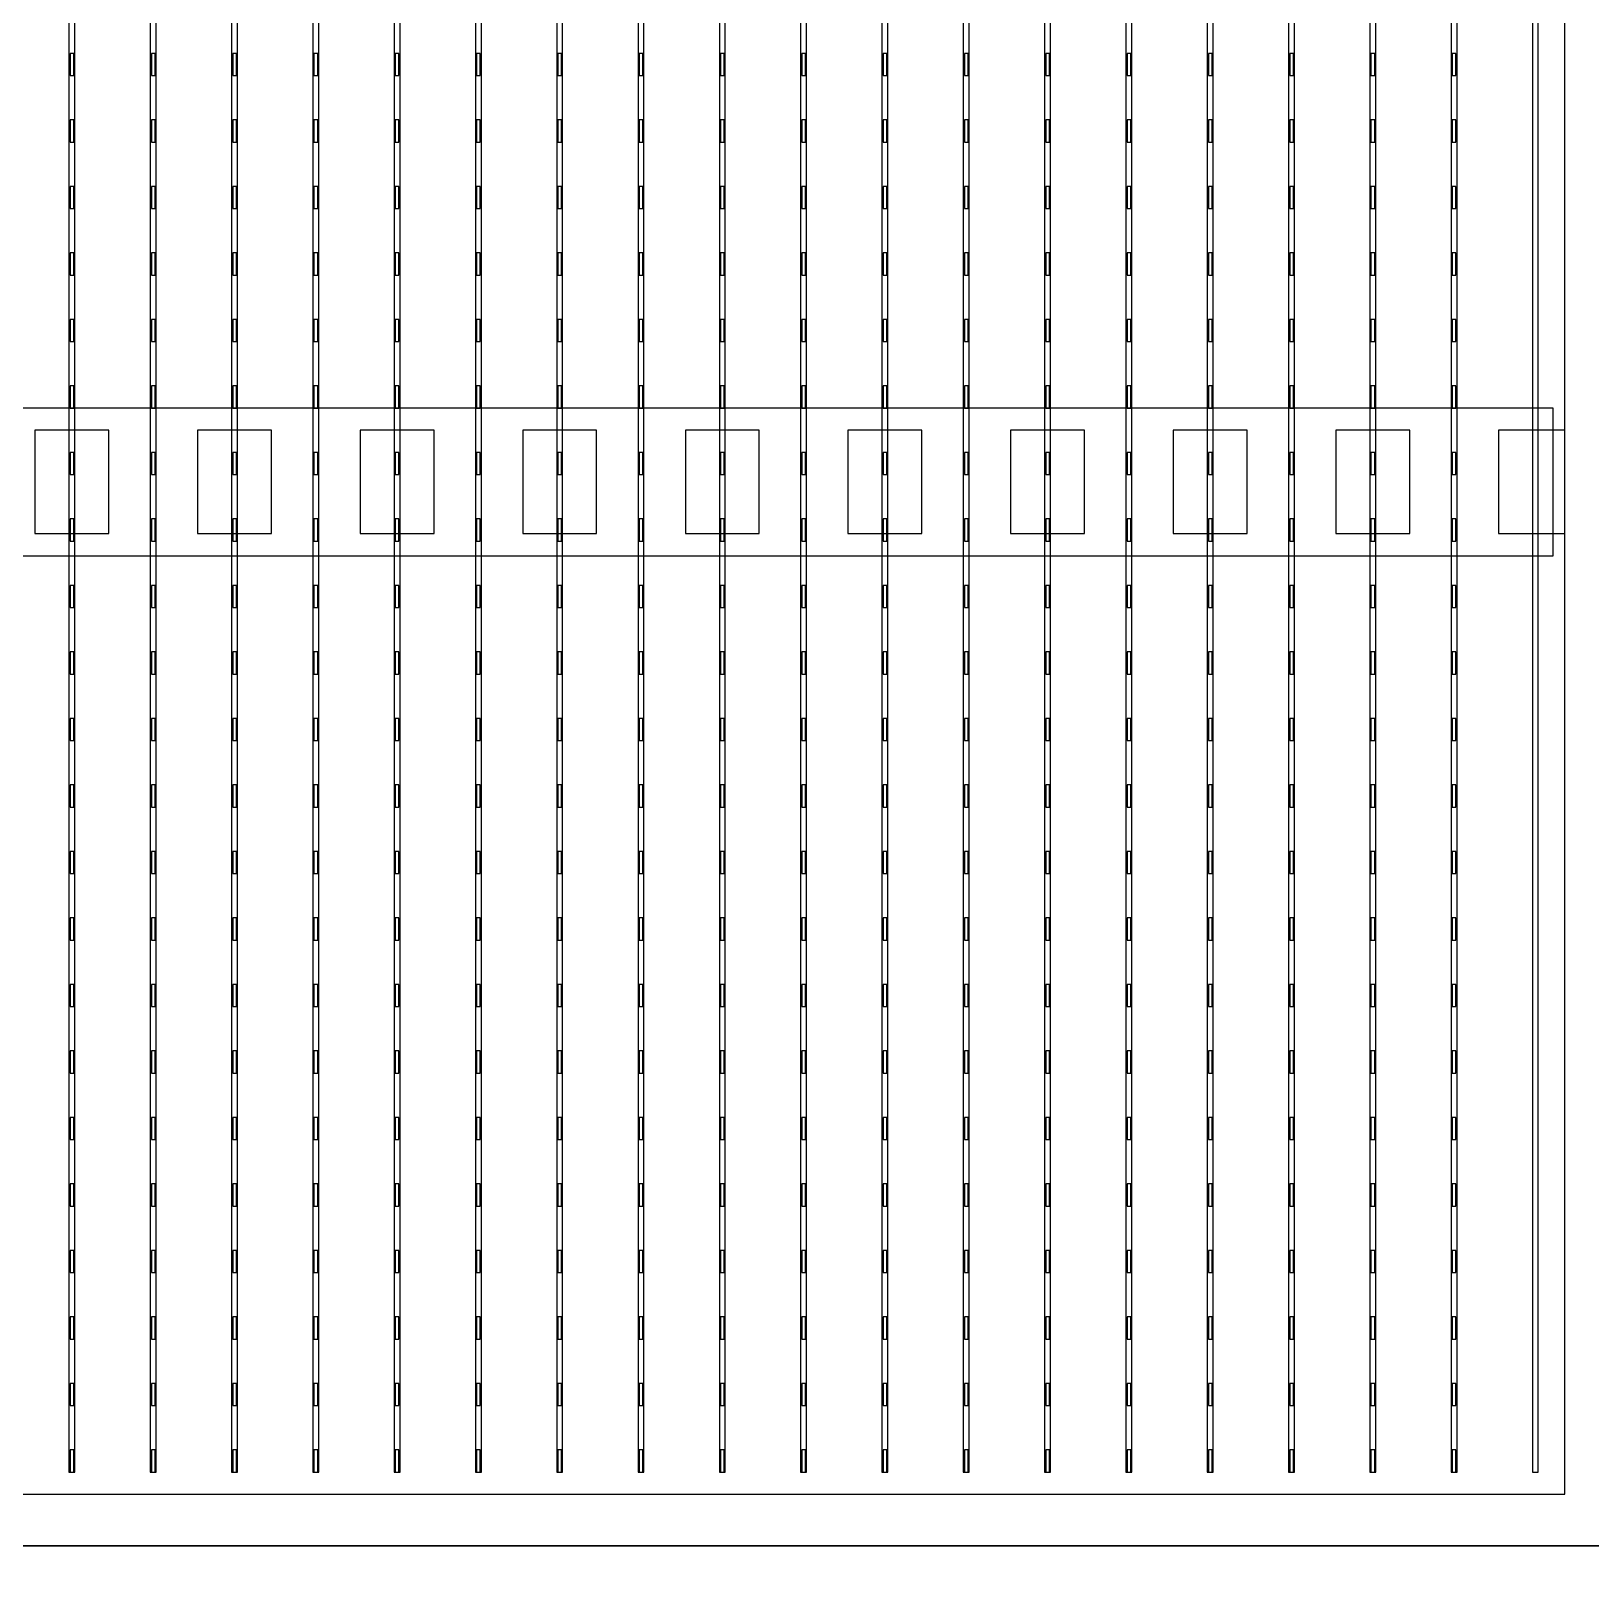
# Model space of a CAD drawing. Header units: millimetres. Extents: x -18 to 142, y -7 to 153.
# Drawn here: x 9.64 to 20.2, y 82.92 to 93.35 of the extents above; entities that cross this region are included whole.
import ezdxf

# ---------------------------------------------------------------- set-up
doc = ezdxf.new("R2010")
doc.units = ezdxf.units.MM
for name, color, linetype in [('BUSBARS', 3, 'Continuous'), ('CELLS', 5, 'Continuous'), ('CONTACT_PADS', 2, 'Continuous'), ('DICING', 4, 'Continuous'), ('FINGERS', 1, 'Continuous'), ('INSULATION', 2, 'Continuous')]:
    doc.layers.add(name, color=color, linetype=linetype)

msp = doc.modelspace()

# ---------------------------------------------------------------- linework, layer by layer
at = {"layer": 'BUSBARS'}
msp.add_lwpolyline([(19.94, 89.8), (19.94, 90.8), (-0.1, 90.8), (-0.1, 89.8), (19.94, 89.8)], close=True, dxfattribs=at)
at = {"layer": 'CELLS'}
for points in [[(20.37, 83.1), (20.37, 104), (-0.53, 104), (-0.53, 83.1), (20.37, 83.1)], [(20.37, 62.2), (20.37, 83.1), (-0.53, 83.1), (-0.53, 62.2), (20.37, 62.2)]]:
    msp.add_lwpolyline(points, close=True, dxfattribs=at)
at = {"layer": 'CONTACT_PADS'}
for points in [[(9.933, 93.05), (9.933, 93.2), (9.908, 93.2), (9.908, 93.05), (9.933, 93.05)], [(10.483, 93.05), (10.483, 93.2), (10.458, 93.2), (10.458, 93.05), (10.483, 93.05)], [(11.033, 93.05), (11.033, 93.2), (11.008, 93.2), (11.008, 93.05), (11.033, 93.05)], [(11.583, 93.05), (11.583, 93.2), (11.558, 93.2), (11.558, 93.05), (11.583, 93.05)], [(12.133, 93.05), (12.133, 93.2), (12.108, 93.2), (12.108, 93.05), (12.133, 93.05)], [(12.683, 93.05), (12.683, 93.2), (12.658, 93.2), (12.658, 93.05), (12.683, 93.05)], [(13.233, 93.05), (13.233, 93.2), (13.208, 93.2), (13.208, 93.05), (13.233, 93.05)], [(13.783, 93.05), (13.783, 93.2), (13.758, 93.2), (13.758, 93.05), (13.783, 93.05)], [(14.333, 93.05), (14.333, 93.2), (14.308, 93.2), (14.308, 93.05), (14.333, 93.05)], [(14.883, 93.05), (14.883, 93.2), (14.858, 93.2), (14.858, 93.05), (14.883, 93.05)], [(15.433, 93.05), (15.433, 93.2), (15.408, 93.2), (15.408, 93.05), (15.433, 93.05)], [(15.983, 93.05), (15.983, 93.2), (15.958, 93.2), (15.958, 93.05), (15.983, 93.05)], [(16.533, 93.05), (16.533, 93.2), (16.508, 93.2), (16.508, 93.05), (16.533, 93.05)], [(17.083, 93.05), (17.083, 93.2), (17.058, 93.2), (17.058, 93.05), (17.083, 93.05)], [(17.633, 93.05), (17.633, 93.2), (17.608, 93.2), (17.608, 93.05), (17.633, 93.05)], [(18.183, 93.05), (18.183, 93.2), (18.158, 93.2), (18.158, 93.05), (18.183, 93.05)], [(18.733, 93.05), (18.733, 93.2), (18.708, 93.2), (18.708, 93.05), (18.733, 93.05)], [(19.283, 93.05), (19.283, 93.2), (19.258, 93.2), (19.258, 93.05), (19.283, 93.05)], [(9.933, 92.6), (9.933, 92.75), (9.908, 92.75), (9.908, 92.6), (9.933, 92.6)], [(10.483, 92.6), (10.483, 92.75), (10.458, 92.75), (10.458, 92.6), (10.483, 92.6)], [(11.033, 92.6), (11.033, 92.75), (11.008, 92.75), (11.008, 92.6), (11.033, 92.6)], [(11.583, 92.6), (11.583, 92.75), (11.558, 92.75), (11.558, 92.6), (11.583, 92.6)], [(12.133, 92.6), (12.133, 92.75), (12.108, 92.75), (12.108, 92.6), (12.133, 92.6)], [(12.683, 92.6), (12.683, 92.75), (12.658, 92.75), (12.658, 92.6), (12.683, 92.6)], [(13.233, 92.6), (13.233, 92.75), (13.208, 92.75), (13.208, 92.6), (13.233, 92.6)], [(13.783, 92.6), (13.783, 92.75), (13.758, 92.75), (13.758, 92.6), (13.783, 92.6)], [(14.333, 92.6), (14.333, 92.75), (14.308, 92.75), (14.308, 92.6), (14.333, 92.6)], [(14.883, 92.6), (14.883, 92.75), (14.858, 92.75), (14.858, 92.6), (14.883, 92.6)], [(15.433, 92.6), (15.433, 92.75), (15.408, 92.75), (15.408, 92.6), (15.433, 92.6)], [(15.983, 92.6), (15.983, 92.75), (15.958, 92.75), (15.958, 92.6), (15.983, 92.6)], [(16.533, 92.6), (16.533, 92.75), (16.508, 92.75), (16.508, 92.6), (16.533, 92.6)], [(17.083, 92.6), (17.083, 92.75), (17.058, 92.75), (17.058, 92.6), (17.083, 92.6)], [(17.633, 92.6), (17.633, 92.75), (17.608, 92.75), (17.608, 92.6), (17.633, 92.6)], [(18.183, 92.6), (18.183, 92.75), (18.158, 92.75), (18.158, 92.6), (18.183, 92.6)], [(18.733, 92.6), (18.733, 92.75), (18.708, 92.75), (18.708, 92.6), (18.733, 92.6)], [(19.283, 92.6), (19.283, 92.75), (19.258, 92.75), (19.258, 92.6), (19.283, 92.6)], [(9.933, 92.15), (9.933, 92.3), (9.908, 92.3), (9.908, 92.15), (9.933, 92.15)], [(10.483, 92.15), (10.483, 92.3), (10.458, 92.3), (10.458, 92.15), (10.483, 92.15)], [(11.033, 92.15), (11.033, 92.3), (11.008, 92.3), (11.008, 92.15), (11.033, 92.15)], [(11.583, 92.15), (11.583, 92.3), (11.558, 92.3), (11.558, 92.15), (11.583, 92.15)], [(12.133, 92.15), (12.133, 92.3), (12.108, 92.3), (12.108, 92.15), (12.133, 92.15)], [(12.683, 92.15), (12.683, 92.3), (12.658, 92.3), (12.658, 92.15), (12.683, 92.15)], [(13.233, 92.15), (13.233, 92.3), (13.208, 92.3), (13.208, 92.15), (13.233, 92.15)], [(13.783, 92.15), (13.783, 92.3), (13.758, 92.3), (13.758, 92.15), (13.783, 92.15)], [(14.333, 92.15), (14.333, 92.3), (14.308, 92.3), (14.308, 92.15), (14.333, 92.15)], [(14.883, 92.15), (14.883, 92.3), (14.858, 92.3), (14.858, 92.15), (14.883, 92.15)], [(15.433, 92.15), (15.433, 92.3), (15.408, 92.3), (15.408, 92.15), (15.433, 92.15)], [(15.983, 92.15), (15.983, 92.3), (15.958, 92.3), (15.958, 92.15), (15.983, 92.15)], [(16.533, 92.15), (16.533, 92.3), (16.508, 92.3), (16.508, 92.15), (16.533, 92.15)], [(17.083, 92.15), (17.083, 92.3), (17.058, 92.3), (17.058, 92.15), (17.083, 92.15)], [(17.633, 92.15), (17.633, 92.3), (17.608, 92.3), (17.608, 92.15), (17.633, 92.15)], [(18.183, 92.15), (18.183, 92.3), (18.158, 92.3), (18.158, 92.15), (18.183, 92.15)], [(18.733, 92.15), (18.733, 92.3), (18.708, 92.3), (18.708, 92.15), (18.733, 92.15)], [(19.283, 92.15), (19.283, 92.3), (19.258, 92.3), (19.258, 92.15), (19.283, 92.15)], [(9.933, 91.7), (9.933, 91.85), (9.908, 91.85), (9.908, 91.7), (9.933, 91.7)], [(10.483, 91.7), (10.483, 91.85), (10.458, 91.85), (10.458, 91.7), (10.483, 91.7)], [(11.033, 91.7), (11.033, 91.85), (11.008, 91.85), (11.008, 91.7), (11.033, 91.7)], [(11.583, 91.7), (11.583, 91.85), (11.558, 91.85), (11.558, 91.7), (11.583, 91.7)], [(12.133, 91.7), (12.133, 91.85), (12.108, 91.85), (12.108, 91.7), (12.133, 91.7)], [(12.683, 91.7), (12.683, 91.85), (12.658, 91.85), (12.658, 91.7), (12.683, 91.7)], [(13.233, 91.7), (13.233, 91.85), (13.208, 91.85), (13.208, 91.7), (13.233, 91.7)], [(13.783, 91.7), (13.783, 91.85), (13.758, 91.85), (13.758, 91.7), (13.783, 91.7)], [(14.333, 91.7), (14.333, 91.85), (14.308, 91.85), (14.308, 91.7), (14.333, 91.7)], [(14.883, 91.7), (14.883, 91.85), (14.858, 91.85), (14.858, 91.7), (14.883, 91.7)], [(15.433, 91.7), (15.433, 91.85), (15.408, 91.85), (15.408, 91.7), (15.433, 91.7)], [(15.983, 91.7), (15.983, 91.85), (15.958, 91.85), (15.958, 91.7), (15.983, 91.7)], [(16.533, 91.7), (16.533, 91.85), (16.508, 91.85), (16.508, 91.7), (16.533, 91.7)], [(17.083, 91.7), (17.083, 91.85), (17.058, 91.85), (17.058, 91.7), (17.083, 91.7)], [(17.633, 91.7), (17.633, 91.85), (17.608, 91.85), (17.608, 91.7), (17.633, 91.7)], [(18.183, 91.7), (18.183, 91.85), (18.158, 91.85), (18.158, 91.7), (18.183, 91.7)], [(18.733, 91.7), (18.733, 91.85), (18.708, 91.85), (18.708, 91.7), (18.733, 91.7)], [(19.283, 91.7), (19.283, 91.85), (19.258, 91.85), (19.258, 91.7), (19.283, 91.7)], [(9.933, 91.25), (9.933, 91.4), (9.908, 91.4), (9.908, 91.25), (9.933, 91.25)], [(10.483, 91.25), (10.483, 91.4), (10.458, 91.4), (10.458, 91.25), (10.483, 91.25)], [(11.033, 91.25), (11.033, 91.4), (11.008, 91.4), (11.008, 91.25), (11.033, 91.25)], [(11.583, 91.25), (11.583, 91.4), (11.558, 91.4), (11.558, 91.25), (11.583, 91.25)], [(12.133, 91.25), (12.133, 91.4), (12.108, 91.4), (12.108, 91.25), (12.133, 91.25)], [(12.683, 91.25), (12.683, 91.4), (12.658, 91.4), (12.658, 91.25), (12.683, 91.25)], [(13.233, 91.25), (13.233, 91.4), (13.208, 91.4), (13.208, 91.25), (13.233, 91.25)], [(13.783, 91.25), (13.783, 91.4), (13.758, 91.4), (13.758, 91.25), (13.783, 91.25)], [(14.333, 91.25), (14.333, 91.4), (14.308, 91.4), (14.308, 91.25), (14.333, 91.25)], [(14.883, 91.25), (14.883, 91.4), (14.858, 91.4), (14.858, 91.25), (14.883, 91.25)], [(15.433, 91.25), (15.433, 91.4), (15.408, 91.4), (15.408, 91.25), (15.433, 91.25)], [(15.983, 91.25), (15.983, 91.4), (15.958, 91.4), (15.958, 91.25), (15.983, 91.25)], [(16.533, 91.25), (16.533, 91.4), (16.508, 91.4), (16.508, 91.25), (16.533, 91.25)], [(17.083, 91.25), (17.083, 91.4), (17.058, 91.4), (17.058, 91.25), (17.083, 91.25)], [(17.633, 91.25), (17.633, 91.4), (17.608, 91.4), (17.608, 91.25), (17.633, 91.25)], [(18.183, 91.25), (18.183, 91.4), (18.158, 91.4), (18.158, 91.25), (18.183, 91.25)], [(18.733, 91.25), (18.733, 91.4), (18.708, 91.4), (18.708, 91.25), (18.733, 91.25)], [(19.283, 91.25), (19.283, 91.4), (19.258, 91.4), (19.258, 91.25), (19.283, 91.25)], [(9.933, 90.8), (9.933, 90.95), (9.908, 90.95), (9.908, 90.8), (9.933, 90.8)], [(10.483, 90.8), (10.483, 90.95), (10.458, 90.95), (10.458, 90.8), (10.483, 90.8)], [(11.033, 90.8), (11.033, 90.95), (11.008, 90.95), (11.008, 90.8), (11.033, 90.8)], [(11.583, 90.8), (11.583, 90.95), (11.558, 90.95), (11.558, 90.8), (11.583, 90.8)], [(12.133, 90.8), (12.133, 90.95), (12.108, 90.95), (12.108, 90.8), (12.133, 90.8)], [(12.683, 90.8), (12.683, 90.95), (12.658, 90.95), (12.658, 90.8), (12.683, 90.8)], [(13.233, 90.8), (13.233, 90.95), (13.208, 90.95), (13.208, 90.8), (13.233, 90.8)], [(13.783, 90.8), (13.783, 90.95), (13.758, 90.95), (13.758, 90.8), (13.783, 90.8)], [(14.333, 90.8), (14.333, 90.95), (14.308, 90.95), (14.308, 90.8), (14.333, 90.8)], [(14.883, 90.8), (14.883, 90.95), (14.858, 90.95), (14.858, 90.8), (14.883, 90.8)], [(15.433, 90.8), (15.433, 90.95), (15.408, 90.95), (15.408, 90.8), (15.433, 90.8)], [(15.983, 90.8), (15.983, 90.95), (15.958, 90.95), (15.958, 90.8), (15.983, 90.8)], [(16.533, 90.8), (16.533, 90.95), (16.508, 90.95), (16.508, 90.8), (16.533, 90.8)], [(17.083, 90.8), (17.083, 90.95), (17.058, 90.95), (17.058, 90.8), (17.083, 90.8)], [(17.633, 90.8), (17.633, 90.95), (17.608, 90.95), (17.608, 90.8), (17.633, 90.8)], [(18.183, 90.8), (18.183, 90.95), (18.158, 90.95), (18.158, 90.8), (18.183, 90.8)], [(18.733, 90.8), (18.733, 90.95), (18.708, 90.95), (18.708, 90.8), (18.733, 90.8)], [(19.283, 90.8), (19.283, 90.95), (19.258, 90.95), (19.258, 90.8), (19.283, 90.8)], [(9.933, 90.35), (9.933, 90.5), (9.908, 90.5), (9.908, 90.35), (9.933, 90.35)], [(10.483, 90.35), (10.483, 90.5), (10.458, 90.5), (10.458, 90.35), (10.483, 90.35)], [(11.033, 90.35), (11.033, 90.5), (11.008, 90.5), (11.008, 90.35), (11.033, 90.35)], [(11.583, 90.35), (11.583, 90.5), (11.558, 90.5), (11.558, 90.35), (11.583, 90.35)], [(12.133, 90.35), (12.133, 90.5), (12.108, 90.5), (12.108, 90.35), (12.133, 90.35)], [(12.683, 90.35), (12.683, 90.5), (12.658, 90.5), (12.658, 90.35), (12.683, 90.35)], [(13.233, 90.35), (13.233, 90.5), (13.208, 90.5), (13.208, 90.35), (13.233, 90.35)], [(13.783, 90.35), (13.783, 90.5), (13.758, 90.5), (13.758, 90.35), (13.783, 90.35)], [(14.333, 90.35), (14.333, 90.5), (14.308, 90.5), (14.308, 90.35), (14.333, 90.35)], [(14.883, 90.35), (14.883, 90.5), (14.858, 90.5), (14.858, 90.35), (14.883, 90.35)], [(15.433, 90.35), (15.433, 90.5), (15.408, 90.5), (15.408, 90.35), (15.433, 90.35)], [(15.983, 90.35), (15.983, 90.5), (15.958, 90.5), (15.958, 90.35), (15.983, 90.35)], [(16.533, 90.35), (16.533, 90.5), (16.508, 90.5), (16.508, 90.35), (16.533, 90.35)], [(17.083, 90.35), (17.083, 90.5), (17.058, 90.5), (17.058, 90.35), (17.083, 90.35)], [(17.633, 90.35), (17.633, 90.5), (17.608, 90.5), (17.608, 90.35), (17.633, 90.35)], [(18.183, 90.35), (18.183, 90.5), (18.158, 90.5), (18.158, 90.35), (18.183, 90.35)], [(18.733, 90.35), (18.733, 90.5), (18.708, 90.5), (18.708, 90.35), (18.733, 90.35)], [(19.283, 90.35), (19.283, 90.5), (19.258, 90.5), (19.258, 90.35), (19.283, 90.35)], [(9.933, 89.9), (9.933, 90.05), (9.908, 90.05), (9.908, 89.9), (9.933, 89.9)], [(10.483, 89.9), (10.483, 90.05), (10.458, 90.05), (10.458, 89.9), (10.483, 89.9)], [(11.033, 89.9), (11.033, 90.05), (11.008, 90.05), (11.008, 89.9), (11.033, 89.9)], [(11.583, 89.9), (11.583, 90.05), (11.558, 90.05), (11.558, 89.9), (11.583, 89.9)], [(12.133, 89.9), (12.133, 90.05), (12.108, 90.05), (12.108, 89.9), (12.133, 89.9)], [(12.683, 89.9), (12.683, 90.05), (12.658, 90.05), (12.658, 89.9), (12.683, 89.9)], [(13.233, 89.9), (13.233, 90.05), (13.208, 90.05), (13.208, 89.9), (13.233, 89.9)], [(13.783, 89.9), (13.783, 90.05), (13.758, 90.05), (13.758, 89.9), (13.783, 89.9)], [(14.333, 89.9), (14.333, 90.05), (14.308, 90.05), (14.308, 89.9), (14.333, 89.9)], [(14.883, 89.9), (14.883, 90.05), (14.858, 90.05), (14.858, 89.9), (14.883, 89.9)], [(15.433, 89.9), (15.433, 90.05), (15.408, 90.05), (15.408, 89.9), (15.433, 89.9)], [(15.983, 89.9), (15.983, 90.05), (15.958, 90.05), (15.958, 89.9), (15.983, 89.9)], [(16.533, 89.9), (16.533, 90.05), (16.508, 90.05), (16.508, 89.9), (16.533, 89.9)], [(17.083, 89.9), (17.083, 90.05), (17.058, 90.05), (17.058, 89.9), (17.083, 89.9)], [(17.633, 89.9), (17.633, 90.05), (17.608, 90.05), (17.608, 89.9), (17.633, 89.9)], [(18.183, 89.9), (18.183, 90.05), (18.158, 90.05), (18.158, 89.9), (18.183, 89.9)], [(18.733, 89.9), (18.733, 90.05), (18.708, 90.05), (18.708, 89.9), (18.733, 89.9)], [(19.283, 89.9), (19.283, 90.05), (19.258, 90.05), (19.258, 89.9), (19.283, 89.9)], [(9.933, 89.45), (9.933, 89.6), (9.908, 89.6), (9.908, 89.45), (9.933, 89.45)], [(10.483, 89.45), (10.483, 89.6), (10.458, 89.6), (10.458, 89.45), (10.483, 89.45)], [(11.033, 89.45), (11.033, 89.6), (11.008, 89.6), (11.008, 89.45), (11.033, 89.45)], [(11.583, 89.45), (11.583, 89.6), (11.558, 89.6), (11.558, 89.45), (11.583, 89.45)], [(12.133, 89.45), (12.133, 89.6), (12.108, 89.6), (12.108, 89.45), (12.133, 89.45)], [(12.683, 89.45), (12.683, 89.6), (12.658, 89.6), (12.658, 89.45), (12.683, 89.45)], [(13.233, 89.45), (13.233, 89.6), (13.208, 89.6), (13.208, 89.45), (13.233, 89.45)], [(13.783, 89.45), (13.783, 89.6), (13.758, 89.6), (13.758, 89.45), (13.783, 89.45)], [(14.333, 89.45), (14.333, 89.6), (14.308, 89.6), (14.308, 89.45), (14.333, 89.45)], [(14.883, 89.45), (14.883, 89.6), (14.858, 89.6), (14.858, 89.45), (14.883, 89.45)], [(15.433, 89.45), (15.433, 89.6), (15.408, 89.6), (15.408, 89.45), (15.433, 89.45)], [(15.983, 89.45), (15.983, 89.6), (15.958, 89.6), (15.958, 89.45), (15.983, 89.45)], [(16.533, 89.45), (16.533, 89.6), (16.508, 89.6), (16.508, 89.45), (16.533, 89.45)], [(17.083, 89.45), (17.083, 89.6), (17.058, 89.6), (17.058, 89.45), (17.083, 89.45)], [(17.633, 89.45), (17.633, 89.6), (17.608, 89.6), (17.608, 89.45), (17.633, 89.45)], [(18.183, 89.45), (18.183, 89.6), (18.158, 89.6), (18.158, 89.45), (18.183, 89.45)], [(18.733, 89.45), (18.733, 89.6), (18.708, 89.6), (18.708, 89.45), (18.733, 89.45)], [(19.283, 89.45), (19.283, 89.6), (19.258, 89.6), (19.258, 89.45), (19.283, 89.45)], [(9.933, 89), (9.933, 89.15), (9.908, 89.15), (9.908, 89), (9.933, 89)], [(10.483, 89), (10.483, 89.15), (10.458, 89.15), (10.458, 89), (10.483, 89)], [(11.033, 89), (11.033, 89.15), (11.008, 89.15), (11.008, 89), (11.033, 89)], [(11.583, 89), (11.583, 89.15), (11.558, 89.15), (11.558, 89), (11.583, 89)], [(12.133, 89), (12.133, 89.15), (12.108, 89.15), (12.108, 89), (12.133, 89)], [(12.683, 89), (12.683, 89.15), (12.658, 89.15), (12.658, 89), (12.683, 89)], [(13.233, 89), (13.233, 89.15), (13.208, 89.15), (13.208, 89), (13.233, 89)], [(13.783, 89), (13.783, 89.15), (13.758, 89.15), (13.758, 89), (13.783, 89)], [(14.333, 89), (14.333, 89.15), (14.308, 89.15), (14.308, 89), (14.333, 89)], [(14.883, 89), (14.883, 89.15), (14.858, 89.15), (14.858, 89), (14.883, 89)], [(15.433, 89), (15.433, 89.15), (15.408, 89.15), (15.408, 89), (15.433, 89)], [(15.983, 89), (15.983, 89.15), (15.958, 89.15), (15.958, 89), (15.983, 89)], [(16.533, 89), (16.533, 89.15), (16.508, 89.15), (16.508, 89), (16.533, 89)], [(17.083, 89), (17.083, 89.15), (17.058, 89.15), (17.058, 89), (17.083, 89)], [(17.633, 89), (17.633, 89.15), (17.608, 89.15), (17.608, 89), (17.633, 89)], [(18.183, 89), (18.183, 89.15), (18.158, 89.15), (18.158, 89), (18.183, 89)], [(18.733, 89), (18.733, 89.15), (18.708, 89.15), (18.708, 89), (18.733, 89)], [(19.283, 89), (19.283, 89.15), (19.258, 89.15), (19.258, 89), (19.283, 89)], [(9.933, 88.55), (9.933, 88.7), (9.908, 88.7), (9.908, 88.55), (9.933, 88.55)], [(10.483, 88.55), (10.483, 88.7), (10.458, 88.7), (10.458, 88.55), (10.483, 88.55)], [(11.033, 88.55), (11.033, 88.7), (11.008, 88.7), (11.008, 88.55), (11.033, 88.55)], [(11.583, 88.55), (11.583, 88.7), (11.558, 88.7), (11.558, 88.55), (11.583, 88.55)], [(12.133, 88.55), (12.133, 88.7), (12.108, 88.7), (12.108, 88.55), (12.133, 88.55)], [(12.683, 88.55), (12.683, 88.7), (12.658, 88.7), (12.658, 88.55), (12.683, 88.55)], [(13.233, 88.55), (13.233, 88.7), (13.208, 88.7), (13.208, 88.55), (13.233, 88.55)], [(13.783, 88.55), (13.783, 88.7), (13.758, 88.7), (13.758, 88.55), (13.783, 88.55)], [(14.333, 88.55), (14.333, 88.7), (14.308, 88.7), (14.308, 88.55), (14.333, 88.55)], [(14.883, 88.55), (14.883, 88.7), (14.858, 88.7), (14.858, 88.55), (14.883, 88.55)], [(15.433, 88.55), (15.433, 88.7), (15.408, 88.7), (15.408, 88.55), (15.433, 88.55)], [(15.983, 88.55), (15.983, 88.7), (15.958, 88.7), (15.958, 88.55), (15.983, 88.55)], [(16.533, 88.55), (16.533, 88.7), (16.508, 88.7), (16.508, 88.55), (16.533, 88.55)], [(17.083, 88.55), (17.083, 88.7), (17.058, 88.7), (17.058, 88.55), (17.083, 88.55)], [(17.633, 88.55), (17.633, 88.7), (17.608, 88.7), (17.608, 88.55), (17.633, 88.55)], [(18.183, 88.55), (18.183, 88.7), (18.158, 88.7), (18.158, 88.55), (18.183, 88.55)], [(18.733, 88.55), (18.733, 88.7), (18.708, 88.7), (18.708, 88.55), (18.733, 88.55)], [(19.283, 88.55), (19.283, 88.7), (19.258, 88.7), (19.258, 88.55), (19.283, 88.55)], [(9.933, 88.1), (9.933, 88.25), (9.908, 88.25), (9.908, 88.1), (9.933, 88.1)], [(10.483, 88.1), (10.483, 88.25), (10.458, 88.25), (10.458, 88.1), (10.483, 88.1)], [(11.033, 88.1), (11.033, 88.25), (11.008, 88.25), (11.008, 88.1), (11.033, 88.1)], [(11.583, 88.1), (11.583, 88.25), (11.558, 88.25), (11.558, 88.1), (11.583, 88.1)], [(12.133, 88.1), (12.133, 88.25), (12.108, 88.25), (12.108, 88.1), (12.133, 88.1)], [(12.683, 88.1), (12.683, 88.25), (12.658, 88.25), (12.658, 88.1), (12.683, 88.1)], [(13.233, 88.1), (13.233, 88.25), (13.208, 88.25), (13.208, 88.1), (13.233, 88.1)], [(13.783, 88.1), (13.783, 88.25), (13.758, 88.25), (13.758, 88.1), (13.783, 88.1)], [(14.333, 88.1), (14.333, 88.25), (14.308, 88.25), (14.308, 88.1), (14.333, 88.1)], [(14.883, 88.1), (14.883, 88.25), (14.858, 88.25), (14.858, 88.1), (14.883, 88.1)], [(15.433, 88.1), (15.433, 88.25), (15.408, 88.25), (15.408, 88.1), (15.433, 88.1)], [(15.983, 88.1), (15.983, 88.25), (15.958, 88.25), (15.958, 88.1), (15.983, 88.1)], [(16.533, 88.1), (16.533, 88.25), (16.508, 88.25), (16.508, 88.1), (16.533, 88.1)], [(17.083, 88.1), (17.083, 88.25), (17.058, 88.25), (17.058, 88.1), (17.083, 88.1)], [(17.633, 88.1), (17.633, 88.25), (17.608, 88.25), (17.608, 88.1), (17.633, 88.1)], [(18.183, 88.1), (18.183, 88.25), (18.158, 88.25), (18.158, 88.1), (18.183, 88.1)], [(18.733, 88.1), (18.733, 88.25), (18.708, 88.25), (18.708, 88.1), (18.733, 88.1)], [(19.283, 88.1), (19.283, 88.25), (19.258, 88.25), (19.258, 88.1), (19.283, 88.1)], [(9.933, 87.65), (9.933, 87.8), (9.908, 87.8), (9.908, 87.65), (9.933, 87.65)], [(10.483, 87.65), (10.483, 87.8), (10.458, 87.8), (10.458, 87.65), (10.483, 87.65)], [(11.033, 87.65), (11.033, 87.8), (11.008, 87.8), (11.008, 87.65), (11.033, 87.65)], [(11.583, 87.65), (11.583, 87.8), (11.558, 87.8), (11.558, 87.65), (11.583, 87.65)], [(12.133, 87.65), (12.133, 87.8), (12.108, 87.8), (12.108, 87.65), (12.133, 87.65)], [(12.683, 87.65), (12.683, 87.8), (12.658, 87.8), (12.658, 87.65), (12.683, 87.65)], [(13.233, 87.65), (13.233, 87.8), (13.208, 87.8), (13.208, 87.65), (13.233, 87.65)], [(13.783, 87.65), (13.783, 87.8), (13.758, 87.8), (13.758, 87.65), (13.783, 87.65)], [(14.333, 87.65), (14.333, 87.8), (14.308, 87.8), (14.308, 87.65), (14.333, 87.65)], [(14.883, 87.65), (14.883, 87.8), (14.858, 87.8), (14.858, 87.65), (14.883, 87.65)], [(15.433, 87.65), (15.433, 87.8), (15.408, 87.8), (15.408, 87.65), (15.433, 87.65)], [(15.983, 87.65), (15.983, 87.8), (15.958, 87.8), (15.958, 87.65), (15.983, 87.65)], [(16.533, 87.65), (16.533, 87.8), (16.508, 87.8), (16.508, 87.65), (16.533, 87.65)], [(17.083, 87.65), (17.083, 87.8), (17.058, 87.8), (17.058, 87.65), (17.083, 87.65)], [(17.633, 87.65), (17.633, 87.8), (17.608, 87.8), (17.608, 87.65), (17.633, 87.65)], [(18.183, 87.65), (18.183, 87.8), (18.158, 87.8), (18.158, 87.65), (18.183, 87.65)], [(18.733, 87.65), (18.733, 87.8), (18.708, 87.8), (18.708, 87.65), (18.733, 87.65)], [(19.283, 87.65), (19.283, 87.8), (19.258, 87.8), (19.258, 87.65), (19.283, 87.65)], [(9.933, 87.2), (9.933, 87.35), (9.908, 87.35), (9.908, 87.2), (9.933, 87.2)], [(10.483, 87.2), (10.483, 87.35), (10.458, 87.35), (10.458, 87.2), (10.483, 87.2)], [(11.033, 87.2), (11.033, 87.35), (11.008, 87.35), (11.008, 87.2), (11.033, 87.2)], [(11.583, 87.2), (11.583, 87.35), (11.558, 87.35), (11.558, 87.2), (11.583, 87.2)], [(12.133, 87.2), (12.133, 87.35), (12.108, 87.35), (12.108, 87.2), (12.133, 87.2)], [(12.683, 87.2), (12.683, 87.35), (12.658, 87.35), (12.658, 87.2), (12.683, 87.2)], [(13.233, 87.2), (13.233, 87.35), (13.208, 87.35), (13.208, 87.2), (13.233, 87.2)], [(13.783, 87.2), (13.783, 87.35), (13.758, 87.35), (13.758, 87.2), (13.783, 87.2)], [(14.333, 87.2), (14.333, 87.35), (14.308, 87.35), (14.308, 87.2), (14.333, 87.2)], [(14.883, 87.2), (14.883, 87.35), (14.858, 87.35), (14.858, 87.2), (14.883, 87.2)], [(15.433, 87.2), (15.433, 87.35), (15.408, 87.35), (15.408, 87.2), (15.433, 87.2)], [(15.983, 87.2), (15.983, 87.35), (15.958, 87.35), (15.958, 87.2), (15.983, 87.2)], [(16.533, 87.2), (16.533, 87.35), (16.508, 87.35), (16.508, 87.2), (16.533, 87.2)], [(17.083, 87.2), (17.083, 87.35), (17.058, 87.35), (17.058, 87.2), (17.083, 87.2)], [(17.633, 87.2), (17.633, 87.35), (17.608, 87.35), (17.608, 87.2), (17.633, 87.2)], [(18.183, 87.2), (18.183, 87.35), (18.158, 87.35), (18.158, 87.2), (18.183, 87.2)], [(18.733, 87.2), (18.733, 87.35), (18.708, 87.35), (18.708, 87.2), (18.733, 87.2)], [(19.283, 87.2), (19.283, 87.35), (19.258, 87.35), (19.258, 87.2), (19.283, 87.2)], [(9.933, 86.75), (9.933, 86.9), (9.908, 86.9), (9.908, 86.75), (9.933, 86.75)], [(10.483, 86.75), (10.483, 86.9), (10.458, 86.9), (10.458, 86.75), (10.483, 86.75)], [(11.033, 86.75), (11.033, 86.9), (11.008, 86.9), (11.008, 86.75), (11.033, 86.75)], [(11.583, 86.75), (11.583, 86.9), (11.558, 86.9), (11.558, 86.75), (11.583, 86.75)], [(12.133, 86.75), (12.133, 86.9), (12.108, 86.9), (12.108, 86.75), (12.133, 86.75)], [(12.683, 86.75), (12.683, 86.9), (12.658, 86.9), (12.658, 86.75), (12.683, 86.75)], [(13.233, 86.75), (13.233, 86.9), (13.208, 86.9), (13.208, 86.75), (13.233, 86.75)], [(13.783, 86.75), (13.783, 86.9), (13.758, 86.9), (13.758, 86.75), (13.783, 86.75)], [(14.333, 86.75), (14.333, 86.9), (14.308, 86.9), (14.308, 86.75), (14.333, 86.75)], [(14.883, 86.75), (14.883, 86.9), (14.858, 86.9), (14.858, 86.75), (14.883, 86.75)], [(15.433, 86.75), (15.433, 86.9), (15.408, 86.9), (15.408, 86.75), (15.433, 86.75)], [(15.983, 86.75), (15.983, 86.9), (15.958, 86.9), (15.958, 86.75), (15.983, 86.75)], [(16.533, 86.75), (16.533, 86.9), (16.508, 86.9), (16.508, 86.75), (16.533, 86.75)], [(17.083, 86.75), (17.083, 86.9), (17.058, 86.9), (17.058, 86.75), (17.083, 86.75)], [(17.633, 86.75), (17.633, 86.9), (17.608, 86.9), (17.608, 86.75), (17.633, 86.75)], [(18.183, 86.75), (18.183, 86.9), (18.158, 86.9), (18.158, 86.75), (18.183, 86.75)], [(18.733, 86.75), (18.733, 86.9), (18.708, 86.9), (18.708, 86.75), (18.733, 86.75)], [(19.283, 86.75), (19.283, 86.9), (19.258, 86.9), (19.258, 86.75), (19.283, 86.75)], [(9.933, 86.3), (9.933, 86.45), (9.908, 86.45), (9.908, 86.3), (9.933, 86.3)], [(10.483, 86.3), (10.483, 86.45), (10.458, 86.45), (10.458, 86.3), (10.483, 86.3)], [(11.033, 86.3), (11.033, 86.45), (11.008, 86.45), (11.008, 86.3), (11.033, 86.3)], [(11.583, 86.3), (11.583, 86.45), (11.558, 86.45), (11.558, 86.3), (11.583, 86.3)], [(12.133, 86.3), (12.133, 86.45), (12.108, 86.45), (12.108, 86.3), (12.133, 86.3)], [(12.683, 86.3), (12.683, 86.45), (12.658, 86.45), (12.658, 86.3), (12.683, 86.3)], [(13.233, 86.3), (13.233, 86.45), (13.208, 86.45), (13.208, 86.3), (13.233, 86.3)], [(13.783, 86.3), (13.783, 86.45), (13.758, 86.45), (13.758, 86.3), (13.783, 86.3)], [(14.333, 86.3), (14.333, 86.45), (14.308, 86.45), (14.308, 86.3), (14.333, 86.3)], [(14.883, 86.3), (14.883, 86.45), (14.858, 86.45), (14.858, 86.3), (14.883, 86.3)], [(15.433, 86.3), (15.433, 86.45), (15.408, 86.45), (15.408, 86.3), (15.433, 86.3)], [(15.983, 86.3), (15.983, 86.45), (15.958, 86.45), (15.958, 86.3), (15.983, 86.3)], [(16.533, 86.3), (16.533, 86.45), (16.508, 86.45), (16.508, 86.3), (16.533, 86.3)], [(17.083, 86.3), (17.083, 86.45), (17.058, 86.45), (17.058, 86.3), (17.083, 86.3)], [(17.633, 86.3), (17.633, 86.45), (17.608, 86.45), (17.608, 86.3), (17.633, 86.3)], [(18.183, 86.3), (18.183, 86.45), (18.158, 86.45), (18.158, 86.3), (18.183, 86.3)], [(18.733, 86.3), (18.733, 86.45), (18.708, 86.45), (18.708, 86.3), (18.733, 86.3)], [(19.283, 86.3), (19.283, 86.45), (19.258, 86.45), (19.258, 86.3), (19.283, 86.3)], [(9.933, 85.85), (9.933, 86), (9.908, 86), (9.908, 85.85), (9.933, 85.85)], [(10.483, 85.85), (10.483, 86), (10.458, 86), (10.458, 85.85), (10.483, 85.85)], [(11.033, 85.85), (11.033, 86), (11.008, 86), (11.008, 85.85), (11.033, 85.85)], [(11.583, 85.85), (11.583, 86), (11.558, 86), (11.558, 85.85), (11.583, 85.85)], [(12.133, 85.85), (12.133, 86), (12.108, 86), (12.108, 85.85), (12.133, 85.85)], [(12.683, 85.85), (12.683, 86), (12.658, 86), (12.658, 85.85), (12.683, 85.85)], [(13.233, 85.85), (13.233, 86), (13.208, 86), (13.208, 85.85), (13.233, 85.85)], [(13.783, 85.85), (13.783, 86), (13.758, 86), (13.758, 85.85), (13.783, 85.85)], [(14.333, 85.85), (14.333, 86), (14.308, 86), (14.308, 85.85), (14.333, 85.85)], [(14.883, 85.85), (14.883, 86), (14.858, 86), (14.858, 85.85), (14.883, 85.85)], [(15.433, 85.85), (15.433, 86), (15.408, 86), (15.408, 85.85), (15.433, 85.85)], [(15.983, 85.85), (15.983, 86), (15.958, 86), (15.958, 85.85), (15.983, 85.85)], [(16.533, 85.85), (16.533, 86), (16.508, 86), (16.508, 85.85), (16.533, 85.85)], [(17.083, 85.85), (17.083, 86), (17.058, 86), (17.058, 85.85), (17.083, 85.85)], [(17.633, 85.85), (17.633, 86), (17.608, 86), (17.608, 85.85), (17.633, 85.85)], [(18.183, 85.85), (18.183, 86), (18.158, 86), (18.158, 85.85), (18.183, 85.85)], [(18.733, 85.85), (18.733, 86), (18.708, 86), (18.708, 85.85), (18.733, 85.85)], [(19.283, 85.85), (19.283, 86), (19.258, 86), (19.258, 85.85), (19.283, 85.85)], [(9.933, 85.4), (9.933, 85.55), (9.908, 85.55), (9.908, 85.4), (9.933, 85.4)], [(10.483, 85.4), (10.483, 85.55), (10.458, 85.55), (10.458, 85.4), (10.483, 85.4)], [(11.033, 85.4), (11.033, 85.55), (11.008, 85.55), (11.008, 85.4), (11.033, 85.4)], [(11.583, 85.4), (11.583, 85.55), (11.558, 85.55), (11.558, 85.4), (11.583, 85.4)], [(12.133, 85.4), (12.133, 85.55), (12.108, 85.55), (12.108, 85.4), (12.133, 85.4)], [(12.683, 85.4), (12.683, 85.55), (12.658, 85.55), (12.658, 85.4), (12.683, 85.4)], [(13.233, 85.4), (13.233, 85.55), (13.208, 85.55), (13.208, 85.4), (13.233, 85.4)], [(13.783, 85.4), (13.783, 85.55), (13.758, 85.55), (13.758, 85.4), (13.783, 85.4)], [(14.333, 85.4), (14.333, 85.55), (14.308, 85.55), (14.308, 85.4), (14.333, 85.4)], [(14.883, 85.4), (14.883, 85.55), (14.858, 85.55), (14.858, 85.4), (14.883, 85.4)], [(15.433, 85.4), (15.433, 85.55), (15.408, 85.55), (15.408, 85.4), (15.433, 85.4)], [(15.983, 85.4), (15.983, 85.55), (15.958, 85.55), (15.958, 85.4), (15.983, 85.4)], [(16.533, 85.4), (16.533, 85.55), (16.508, 85.55), (16.508, 85.4), (16.533, 85.4)], [(17.083, 85.4), (17.083, 85.55), (17.058, 85.55), (17.058, 85.4), (17.083, 85.4)], [(17.633, 85.4), (17.633, 85.55), (17.608, 85.55), (17.608, 85.4), (17.633, 85.4)], [(18.183, 85.4), (18.183, 85.55), (18.158, 85.55), (18.158, 85.4), (18.183, 85.4)], [(18.733, 85.4), (18.733, 85.55), (18.708, 85.55), (18.708, 85.4), (18.733, 85.4)], [(19.283, 85.4), (19.283, 85.55), (19.258, 85.55), (19.258, 85.4), (19.283, 85.4)], [(9.933, 84.95), (9.933, 85.1), (9.908, 85.1), (9.908, 84.95), (9.933, 84.95)], [(10.483, 84.95), (10.483, 85.1), (10.458, 85.1), (10.458, 84.95), (10.483, 84.95)], [(11.033, 84.95), (11.033, 85.1), (11.008, 85.1), (11.008, 84.95), (11.033, 84.95)], [(11.583, 84.95), (11.583, 85.1), (11.558, 85.1), (11.558, 84.95), (11.583, 84.95)], [(12.133, 84.95), (12.133, 85.1), (12.108, 85.1), (12.108, 84.95), (12.133, 84.95)], [(12.683, 84.95), (12.683, 85.1), (12.658, 85.1), (12.658, 84.95), (12.683, 84.95)], [(13.233, 84.95), (13.233, 85.1), (13.208, 85.1), (13.208, 84.95), (13.233, 84.95)], [(13.783, 84.95), (13.783, 85.1), (13.758, 85.1), (13.758, 84.95), (13.783, 84.95)], [(14.333, 84.95), (14.333, 85.1), (14.308, 85.1), (14.308, 84.95), (14.333, 84.95)], [(14.883, 84.95), (14.883, 85.1), (14.858, 85.1), (14.858, 84.95), (14.883, 84.95)], [(15.433, 84.95), (15.433, 85.1), (15.408, 85.1), (15.408, 84.95), (15.433, 84.95)], [(15.983, 84.95), (15.983, 85.1), (15.958, 85.1), (15.958, 84.95), (15.983, 84.95)], [(16.533, 84.95), (16.533, 85.1), (16.508, 85.1), (16.508, 84.95), (16.533, 84.95)], [(17.083, 84.95), (17.083, 85.1), (17.058, 85.1), (17.058, 84.95), (17.083, 84.95)], [(17.633, 84.95), (17.633, 85.1), (17.608, 85.1), (17.608, 84.95), (17.633, 84.95)], [(18.183, 84.95), (18.183, 85.1), (18.158, 85.1), (18.158, 84.95), (18.183, 84.95)], [(18.733, 84.95), (18.733, 85.1), (18.708, 85.1), (18.708, 84.95), (18.733, 84.95)], [(19.283, 84.95), (19.283, 85.1), (19.258, 85.1), (19.258, 84.95), (19.283, 84.95)], [(9.933, 84.5), (9.933, 84.65), (9.908, 84.65), (9.908, 84.5), (9.933, 84.5)], [(10.483, 84.5), (10.483, 84.65), (10.458, 84.65), (10.458, 84.5), (10.483, 84.5)], [(11.033, 84.5), (11.033, 84.65), (11.008, 84.65), (11.008, 84.5), (11.033, 84.5)], [(11.583, 84.5), (11.583, 84.65), (11.558, 84.65), (11.558, 84.5), (11.583, 84.5)], [(12.133, 84.5), (12.133, 84.65), (12.108, 84.65), (12.108, 84.5), (12.133, 84.5)], [(12.683, 84.5), (12.683, 84.65), (12.658, 84.65), (12.658, 84.5), (12.683, 84.5)], [(13.233, 84.5), (13.233, 84.65), (13.208, 84.65), (13.208, 84.5), (13.233, 84.5)], [(13.783, 84.5), (13.783, 84.65), (13.758, 84.65), (13.758, 84.5), (13.783, 84.5)], [(14.333, 84.5), (14.333, 84.65), (14.308, 84.65), (14.308, 84.5), (14.333, 84.5)], [(14.883, 84.5), (14.883, 84.65), (14.858, 84.65), (14.858, 84.5), (14.883, 84.5)], [(15.433, 84.5), (15.433, 84.65), (15.408, 84.65), (15.408, 84.5), (15.433, 84.5)], [(15.983, 84.5), (15.983, 84.65), (15.958, 84.65), (15.958, 84.5), (15.983, 84.5)], [(16.533, 84.5), (16.533, 84.65), (16.508, 84.65), (16.508, 84.5), (16.533, 84.5)], [(17.083, 84.5), (17.083, 84.65), (17.058, 84.65), (17.058, 84.5), (17.083, 84.5)], [(17.633, 84.5), (17.633, 84.65), (17.608, 84.65), (17.608, 84.5), (17.633, 84.5)], [(18.183, 84.5), (18.183, 84.65), (18.158, 84.65), (18.158, 84.5), (18.183, 84.5)], [(18.733, 84.5), (18.733, 84.65), (18.708, 84.65), (18.708, 84.5), (18.733, 84.5)], [(19.283, 84.5), (19.283, 84.65), (19.258, 84.65), (19.258, 84.5), (19.283, 84.5)], [(9.933, 84.05), (9.933, 84.2), (9.908, 84.2), (9.908, 84.05), (9.933, 84.05)], [(10.483, 84.05), (10.483, 84.2), (10.458, 84.2), (10.458, 84.05), (10.483, 84.05)], [(11.033, 84.05), (11.033, 84.2), (11.008, 84.2), (11.008, 84.05), (11.033, 84.05)], [(11.583, 84.05), (11.583, 84.2), (11.558, 84.2), (11.558, 84.05), (11.583, 84.05)], [(12.133, 84.05), (12.133, 84.2), (12.108, 84.2), (12.108, 84.05), (12.133, 84.05)], [(12.683, 84.05), (12.683, 84.2), (12.658, 84.2), (12.658, 84.05), (12.683, 84.05)], [(13.233, 84.05), (13.233, 84.2), (13.208, 84.2), (13.208, 84.05), (13.233, 84.05)], [(13.783, 84.05), (13.783, 84.2), (13.758, 84.2), (13.758, 84.05), (13.783, 84.05)], [(14.333, 84.05), (14.333, 84.2), (14.308, 84.2), (14.308, 84.05), (14.333, 84.05)], [(14.883, 84.05), (14.883, 84.2), (14.858, 84.2), (14.858, 84.05), (14.883, 84.05)], [(15.433, 84.05), (15.433, 84.2), (15.408, 84.2), (15.408, 84.05), (15.433, 84.05)], [(15.983, 84.05), (15.983, 84.2), (15.958, 84.2), (15.958, 84.05), (15.983, 84.05)], [(16.533, 84.05), (16.533, 84.2), (16.508, 84.2), (16.508, 84.05), (16.533, 84.05)], [(17.083, 84.05), (17.083, 84.2), (17.058, 84.2), (17.058, 84.05), (17.083, 84.05)], [(17.633, 84.05), (17.633, 84.2), (17.608, 84.2), (17.608, 84.05), (17.633, 84.05)], [(18.183, 84.05), (18.183, 84.2), (18.158, 84.2), (18.158, 84.05), (18.183, 84.05)], [(18.733, 84.05), (18.733, 84.2), (18.708, 84.2), (18.708, 84.05), (18.733, 84.05)], [(19.283, 84.05), (19.283, 84.2), (19.258, 84.2), (19.258, 84.05), (19.283, 84.05)], [(9.933, 83.6), (9.933, 83.75), (9.908, 83.75), (9.908, 83.6), (9.933, 83.6)], [(10.483, 83.6), (10.483, 83.75), (10.458, 83.75), (10.458, 83.6), (10.483, 83.6)], [(11.033, 83.6), (11.033, 83.75), (11.008, 83.75), (11.008, 83.6), (11.033, 83.6)], [(11.583, 83.6), (11.583, 83.75), (11.558, 83.75), (11.558, 83.6), (11.583, 83.6)], [(12.133, 83.6), (12.133, 83.75), (12.108, 83.75), (12.108, 83.6), (12.133, 83.6)], [(12.683, 83.6), (12.683, 83.75), (12.658, 83.75), (12.658, 83.6), (12.683, 83.6)], [(13.233, 83.6), (13.233, 83.75), (13.208, 83.75), (13.208, 83.6), (13.233, 83.6)], [(13.783, 83.6), (13.783, 83.75), (13.758, 83.75), (13.758, 83.6), (13.783, 83.6)], [(14.333, 83.6), (14.333, 83.75), (14.308, 83.75), (14.308, 83.6), (14.333, 83.6)], [(14.883, 83.6), (14.883, 83.75), (14.858, 83.75), (14.858, 83.6), (14.883, 83.6)], [(15.433, 83.6), (15.433, 83.75), (15.408, 83.75), (15.408, 83.6), (15.433, 83.6)], [(15.983, 83.6), (15.983, 83.75), (15.958, 83.75), (15.958, 83.6), (15.983, 83.6)], [(16.533, 83.6), (16.533, 83.75), (16.508, 83.75), (16.508, 83.6), (16.533, 83.6)], [(17.083, 83.6), (17.083, 83.75), (17.058, 83.75), (17.058, 83.6), (17.083, 83.6)], [(17.633, 83.6), (17.633, 83.75), (17.608, 83.75), (17.608, 83.6), (17.633, 83.6)], [(18.183, 83.6), (18.183, 83.75), (18.158, 83.75), (18.158, 83.6), (18.183, 83.6)], [(18.733, 83.6), (18.733, 83.75), (18.708, 83.75), (18.708, 83.6), (18.733, 83.6)], [(19.283, 83.6), (19.283, 83.75), (19.258, 83.75), (19.258, 83.6), (19.283, 83.6)]]:
    msp.add_lwpolyline(points, close=True, dxfattribs=at)
at = {"layer": 'DICING'}
msp.add_line((-17.83, 83.1), (142.17, 83.1), dxfattribs=at)
msp.add_line((-17.83, 83.1), (142.17, 83.1), dxfattribs=at)
msp.add_line((-17.83, 83.1), (142.17, 83.1), dxfattribs=at)
msp.add_line((-17.83, 83.1), (142.17, 83.1), dxfattribs=at)
msp.add_line((-17.83, 83.1), (142.17, 83.1), dxfattribs=at)
msp.add_line((-17.83, 83.1), (142.17, 83.1), dxfattribs=at)
msp.add_line((-17.83, 83.1), (142.17, 83.1), dxfattribs=at)
msp.add_line((-17.83, 83.1), (142.17, 83.1), dxfattribs=at)
msp.add_line((-17.83, 83.1), (142.17, 83.1), dxfattribs=at)
msp.add_line((-17.83, 83.1), (142.17, 83.1), dxfattribs=at)
msp.add_line((-17.83, 83.1), (142.17, 83.1), dxfattribs=at)
msp.add_line((-17.83, 83.1), (142.17, 83.1), dxfattribs=at)
msp.add_line((-17.83, 83.1), (142.17, 83.1), dxfattribs=at)
msp.add_line((-17.83, 83.1), (142.17, 83.1), dxfattribs=at)
msp.add_line((-17.83, 83.1), (142.17, 83.1), dxfattribs=at)
msp.add_line((-17.83, 83.1), (142.17, 83.1), dxfattribs=at)
msp.add_line((-17.83, 83.1), (142.17, 83.1), dxfattribs=at)
msp.add_line((-17.83, 83.1), (142.17, 83.1), dxfattribs=at)
msp.add_line((-17.83, 83.1), (142.17, 83.1), dxfattribs=at)
msp.add_line((-17.83, 83.1), (142.17, 83.1), dxfattribs=at)
msp.add_line((-17.83, 83.1), (142.17, 83.1), dxfattribs=at)
msp.add_line((-17.83, 83.1), (142.17, 83.1), dxfattribs=at)
msp.add_line((-17.83, 83.1), (142.17, 83.1), dxfattribs=at)
msp.add_line((-17.83, 83.1), (142.17, 83.1), dxfattribs=at)
at = {"layer": 'FINGERS'}
for points in [[(9.94, 83.6), (9.94, 103.5), (9.9, 103.5), (9.9, 83.6), (9.94, 83.6)], [(10.49, 83.6), (10.49, 103.5), (10.45, 103.5), (10.45, 83.6), (10.49, 83.6)], [(11.04, 83.6), (11.04, 103.5), (11, 103.5), (11, 83.6), (11.04, 83.6)], [(11.59, 83.6), (11.59, 103.5), (11.55, 103.5), (11.55, 83.6), (11.59, 83.6)], [(12.14, 83.6), (12.14, 103.5), (12.1, 103.5), (12.1, 83.6), (12.14, 83.6)], [(12.69, 83.6), (12.69, 103.5), (12.65, 103.5), (12.65, 83.6), (12.69, 83.6)], [(13.24, 83.6), (13.24, 103.5), (13.2, 103.5), (13.2, 83.6), (13.24, 83.6)], [(13.79, 83.6), (13.79, 103.5), (13.75, 103.5), (13.75, 83.6), (13.79, 83.6)], [(14.34, 83.6), (14.34, 103.5), (14.3, 103.5), (14.3, 83.6), (14.34, 83.6)], [(14.89, 83.6), (14.89, 103.5), (14.85, 103.5), (14.85, 83.6), (14.89, 83.6)], [(15.44, 83.6), (15.44, 103.5), (15.4, 103.5), (15.4, 83.6), (15.44, 83.6)], [(15.99, 83.6), (15.99, 103.5), (15.95, 103.5), (15.95, 83.6), (15.99, 83.6)], [(16.54, 83.6), (16.54, 103.5), (16.5, 103.5), (16.5, 83.6), (16.54, 83.6)], [(17.09, 83.6), (17.09, 103.5), (17.05, 103.5), (17.05, 83.6), (17.09, 83.6)], [(17.64, 83.6), (17.64, 103.5), (17.6, 103.5), (17.6, 83.6), (17.64, 83.6)], [(18.19, 83.6), (18.19, 103.5), (18.15, 103.5), (18.15, 83.6), (18.19, 83.6)], [(18.74, 83.6), (18.74, 103.5), (18.7, 103.5), (18.7, 83.6), (18.74, 83.6)], [(19.29, 83.6), (19.29, 103.5), (19.25, 103.5), (19.25, 83.6), (19.29, 83.6)], [(19.84, 83.6), (19.84, 103.5), (19.8, 103.5), (19.8, 83.6), (19.84, 83.6)]]:
    msp.add_lwpolyline(points, close=True, dxfattribs=at)
at = {"layer": 'INSULATION'}
for points in [[(20.02, 83.45), (20.02, 103.65), (-0.18, 103.65), (-0.18, 83.45), (20.02, 83.45)], [(10.17, 89.95), (10.17, 90.65), (9.67, 90.65), (9.67, 89.95), (10.17, 89.95)], [(11.27, 89.95), (11.27, 90.65), (10.77, 90.65), (10.77, 89.95), (11.27, 89.95)], [(12.37, 89.95), (12.37, 90.65), (11.87, 90.65), (11.87, 89.95), (12.37, 89.95)], [(13.47, 89.95), (13.47, 90.65), (12.97, 90.65), (12.97, 89.95), (13.47, 89.95)], [(14.57, 89.95), (14.57, 90.65), (14.07, 90.65), (14.07, 89.95), (14.57, 89.95)], [(15.67, 89.95), (15.67, 90.65), (15.17, 90.65), (15.17, 89.95), (15.67, 89.95)], [(16.77, 89.95), (16.77, 90.65), (16.27, 90.65), (16.27, 89.95), (16.77, 89.95)], [(17.87, 89.95), (17.87, 90.65), (17.37, 90.65), (17.37, 89.95), (17.87, 89.95)], [(18.97, 89.95), (18.97, 90.65), (18.47, 90.65), (18.47, 89.95), (18.97, 89.95)], [(20.02, 89.95), (20.02, 90.65), (19.57, 90.65), (19.57, 89.95), (20.02, 89.95)]]:
    msp.add_lwpolyline(points, close=True, dxfattribs=at)

doc.saveas('drawing.dxf')
